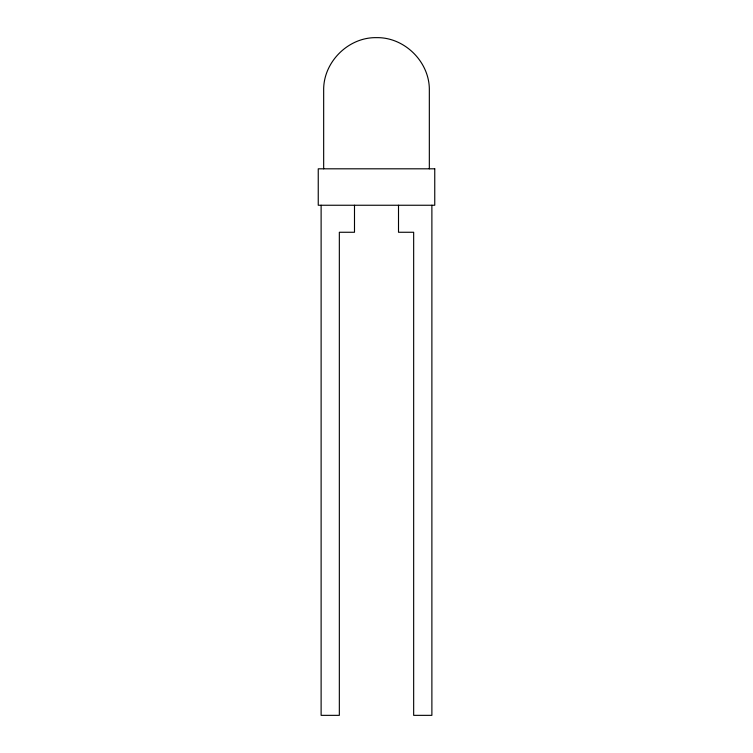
<?xml version="1.0" encoding="UTF-8"?>
<svg xmlns="http://www.w3.org/2000/svg" width="753" height="753" viewBox="0 0 753 753"><rect width="100%" height="100%" fill="white"/><g stroke="black" fill="none" stroke-linecap="round" stroke-linejoin="round"><path stroke-width="1.13" d="M431.883 205.249L431.883 715.35L413.661 715.35L413.661 232.263L398.506 232.263L398.506 205.249M429.332 168.813L429.332 90.482C429.925 62.245 404.738 37.057 376.5 37.65C348.262 37.057 323.075 62.245 323.668 90.482L323.668 168.813M354.494 205.249L354.494 232.263L339.339 232.263L339.339 715.35L321.117 715.35L321.117 205.249M434.754 168.813L318.246 168.813L318.246 205.249L434.754 205.249L434.754 168.813"/></g></svg>
